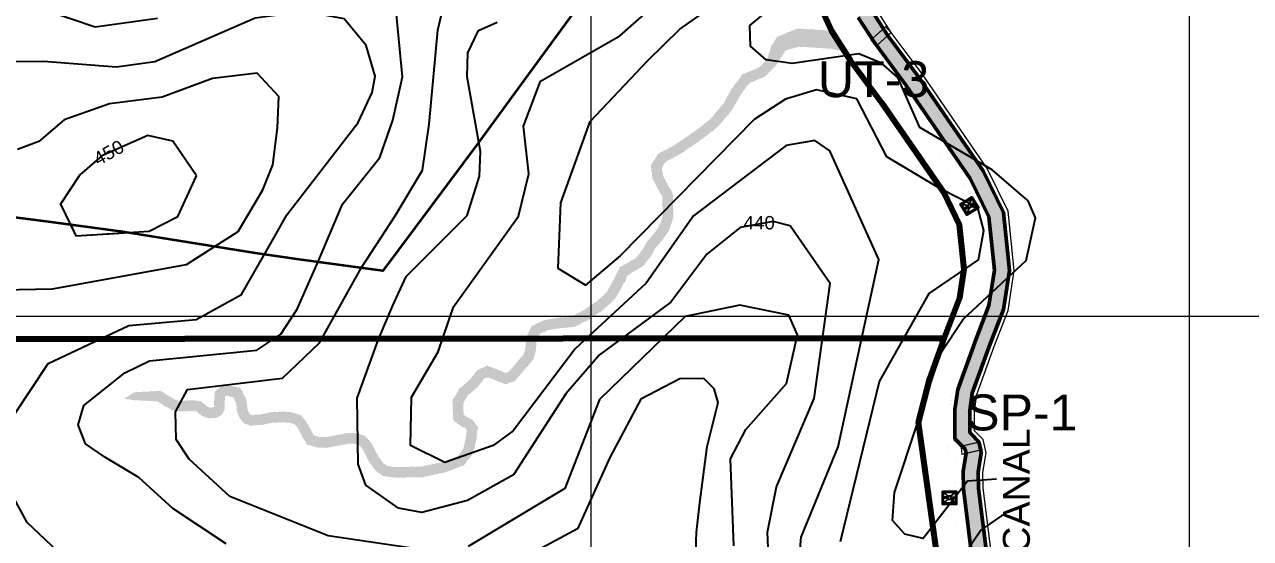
# Model space of a CAD drawing. Header units: metres. Extents: x 166708 to 226832, y 1503833 to 1555994.
# Drawn here: x 221053 to 223102, y 1551328 to 1552188 of the extents above; entities that cross this region are included whole.
import ezdxf

# ---------------------------------------------------------------- set-up
doc = ezdxf.new("R2010")
doc.units = ezdxf.units.M
doc.header["$MEASUREMENT"] = 0
for name, color, linetype in [('10 M CONTOUR', 20, 'Continuous'), ('2 M CONTOUR', 33, 'Continuous'), ('Bridges', 200, 'Continuous'), ('CART TRACK', 30, 'Continuous'), ('CONTEXT', 200, 'Continuous'), ('Details', 7, 'Continuous'), ('EXCAVATED CANAL', 160, 'Continuous'), ('FINAL STAGE -2 BOUNDARY', 1, 'Continuous'), ('GRID', 8, 'Continuous'), ('Schematic presentation CT', 6, 'Continuous'), ('UT & SP', 1, 'Continuous'), ('VILLAGE BOUNDARY', 6, 'Continuous')]:
    doc.layers.add(name, color=color, linetype=linetype)
for name, color, linetype, lineweight in [('rcc', 6, 'Continuous', 30), ('Revised Grid', 7, 'Continuous', 0), ('STREAM', 140, 'Continuous', 0), ('UUL', 5, 'Continuous', 30)]:
    doc.layers.add(name, color=color, linetype=linetype, lineweight=lineweight)
doc.styles.get("Standard").update_dxf_attribs({"font": 'arial.ttf'})

msp = doc.modelspace()

# ---------------------------------------------------------------- hatches: boundary and pattern name
at = {"layer": 'EXCAVATED CANAL'}
h = msp.add_hatch(dxfattribs=at)
h.set_pattern_fill('DOTS', color=256, scale=50)
h.paths.add_polyline_path([(221704.53346, 1554781.37136), (221725.70384, 1554763.98381), (221771.63632, 1554658.70613), (221826.5205, 1554604.38028), (221890.0027, 1554543.27134), (221937.39261, 1554495.49094), (221948.88336, 1554474.24686), (221970.70035, 1554401.03253), (221985.36422, 1554342.00008), (221990.67451, 1554292.99485), (221921.92137, 1554210.31703), (221883.71268, 1554172.10833), (221834.54577, 1554146.23101), (221786.45775, 1554139.49869), (221712.91946, 1554113.07086), (221639.95666, 1554026.1593), (221578.56125, 1553948.63018), (221543.68301, 1553881.20668), (221550.23352, 1553816.85583), (221575.08402, 1553729.87906), (221619.59817, 1553599.508), (221627.39309, 1553553.51211), (221647.4646, 1553471.1133), (221685.09982, 1553402.20103), (221702.58807, 1553385.01121), (221718.17658, 1553368.43683), (221759.54112, 1553305.20912), (221793.27263, 1553269.05624), (221866.82555, 1553193.42523), (221898.3501, 1553155.13594), (221955.5714, 1553087.862), (222027.2249, 1553011.85571), (222080.10758, 1552952.93181), (222103.65979, 1552922.86369), (222162.47192, 1552843.17822), (222212.5312, 1552774.34678), (222285.03582, 1552689.83225), (222319.07404, 1552649.18557), (222332.53624, 1552622.75117), (222345.12992, 1552593.34391), (222359.04079, 1552555.95284), (222367.97902, 1552534.47426), (222389.40721, 1552422.69313), (222416.80526, 1552265.31843), (222446.73925, 1552199.63299), (222474.74174, 1552155.69345), (222526.81525, 1552085.86279), (222633.79562, 1551930.22278), (222664.87743, 1551866.33042), (222674.24542, 1551777.22657), (222665.14096, 1551717.80424), (222643.79382, 1551662.34148), (222612.91298, 1551577.50254), (222607.94722, 1551544.24774), (222608.40437, 1551495.05269), (222625.33605, 1551477.65892), (222626.82779, 1551470.81046), (222621.95526, 1551441.0158), (222622.57182, 1551410.80408), (222638.83936, 1551280.42277), (222646.08756, 1551144.82348), (222650.1895, 1551107.93587), (222664.30104, 1550783.80688), (222658.52527, 1550677.38006), (222648.65112, 1550640.61193), (222629.69541, 1550607.38419), (222586.28258, 1550552.55389), (222533.19927, 1550497.56055), (222459.60776, 1550428.20991), (222362.96761, 1550330.7003), (222312.29279, 1550273.46321), (222247.3296, 1550206.76979), (222156.90659, 1550110.96624), (222083.72082, 1550040.04653), (222009.13483, 1549958.36187), (221838.15016, 1549793.08798), (221733.27227, 1549688.8542), (221661.28159, 1549610.8484), (221593.31545, 1549539.56999), (221535.95942, 1549481.27421), (221507.78663, 1549440.54232), (221485.4895, 1549390.60671), (221459.00626, 1549318.15059), (221440.39851, 1549225.04977), (221427.01354, 1549141.9502), (221412.07609, 1549050.02033), (221410.31993, 1548979.32654), (221425.02995, 1548904.66383), (221445.03703, 1548833.81611), (221473.60683, 1548779.04371), (221521.07935, 1548733.39387), (221571.56598, 1548707.37358), (221659.57746, 1548674.19485), (221747.94002, 1548647.75868), (221835.20829, 1548619.33927), (221961.46603, 1548577.74813), (222075.26938, 1548543.61901), (222176.42545, 1548502.03121), (222306.01896, 1548445.2794), (222451.07475, 1548392.73951), (222529.20241, 1548380.92646), (222609.75369, 1548370.89025), (222662.71037, 1548354.02838), (222700.70937, 1548322.06838), (222774.39862, 1548250.31833), (222878.66911, 1548149.98709), (222941.71972, 1548088.3939), (222984.3082, 1548036.30151), (223007.86016, 1547997.90682), (223025.09814, 1547930.0577), (223034.22049, 1547840.83472), (223056.65084, 1547753.06049), (223115.22825, 1547655.92494), (223190.37534, 1547595.86988), (223348.77283, 1547525.45937), (223480.49762, 1547497.07067), (223485.76458, 1547521.50956), (223356.56614, 1547549.35379), (223203.46978, 1547617.40785), (223134.32806, 1547672.66362), (223079.96081, 1547762.81769), (223058.90194, 1547845.22508), (223049.78137, 1547934.43065), (223031.15549, 1548007.74256), (223004.73381, 1548050.81552), (222960.18963, 1548105.30004), (222896.0713, 1548167.93626), (222791.78603, 1548268.28172), (222717.49773, 1548340.61506), (222675.01312, 1548376.34779), (222615.13726, 1548395.41279), (222532.61725, 1548405.69429), (222457.26055, 1548417.08837), (222315.30005, 1548468.50713), (222186.19405, 1548525.04544), (222083.63349, 1548567.21067), (221968.96904, 1548601.59803), (221842.98989, 1548643.0974), (221755.39455, 1548671.62332), (221667.57938, 1548697.89572), (221581.73569, 1548730.25723), (221535.77681, 1548753.94397), (221493.88196, 1548794.23029), (221468.39534, 1548843.09178), (221449.36332, 1548910.48669), (221435.38059, 1548981.45795), (221437.02602, 1549047.69432), (221451.69268, 1549137.95762), (221465.0057, 1549220.61055), (221483.14546, 1549311.36984), (221508.6717, 1549381.20769), (221529.66797, 1549428.22996), (221555.29319, 1549465.2786), (221611.27344, 1549522.17606), (221679.51523, 1549593.74355), (221751.27813, 1549671.50253), (221855.65004, 1549775.23345), (222027.07057, 1549940.92864), (222101.66717, 1550022.62492), (222174.70463, 1550093.40091), (222265.37536, 1550189.46692), (222330.61643, 1550256.44563), (222381.21942, 1550313.60159), (222477.064, 1550410.30846), (222550.77558, 1550479.77226), (222605.12154, 1550536.07367), (222650.47162, 1550593.35071), (222671.96088, 1550631.01956), (222683.34704, 1550673.41789), (222689.33055, 1550783.67288), (222675.12927, 1551109.86324), (222671.01365, 1551146.87387), (222663.75651, 1551282.64037), (222647.54014, 1551412.61159), (222646.99673, 1551439.23868), (222652.26886, 1551471.47678), (222648.24056, 1551489.97034), (222633.31015, 1551505.30823), (222632.96448, 1551542.50703), (222637.26678, 1551571.3188), (222667.20759, 1551653.57521), (222689.44326, 1551711.34648), (222699.44586, 1551776.63068), (222689.28089, 1551873.31495), (222655.45803, 1551942.84189), (222547.14461, 1552100.42128), (222495.33133, 1552169.90296), (222468.76255, 1552211.59285), (222440.88461, 1552272.76659), (222414.00023, 1552427.19076), (222392.04795, 1552541.70588), (222382.30534, 1552565.11736), (222368.34968, 1552602.62883), (222355.1906, 1552633.35634), (222340.0634, 1552663.06014), (222304.10717, 1552705.99721), (222232.15917, 1552789.86292), (222182.63874, 1552857.95343), (222123.56179, 1552937.99772), (222099.27243, 1552969.00693), (222045.62595, 1553028.78188), (221974.20056, 1553104.54621), (221917.52298, 1553171.1809), (221885.46857, 1553210.11376), (221811.1625, 1553286.51997), (221779.38036, 1553320.73268), (221737.97311, 1553384.02568), (221720.53486, 1553402.5668), (221705.34705, 1553417.49542), (221671.07268, 1553480.25379), (221651.99181, 1553558.58579), (221644.00729, 1553605.70046), (221599.04396, 1553737.38706), (221574.97976, 1553821.61174), (221569.41156, 1553876.3126), (221599.74271, 1553934.94607), (221659.41172, 1554010.29512), (221727.7863, 1554091.74131), (221792.50621, 1554115.00002), (221842.36191, 1554121.97982), (221898.77069, 1554151.66866), (221940.48454, 1554193.3825), (222016.73049, 1554287.25096), (222010.31772, 1554346.4303), (221995.09948, 1554407.69445), (221972.36871, 1554483.9753), (221957.90436, 1554510.71696), (221907.74938, 1554561.28521), (221844.18323, 1554622.47496), (221792.87209, 1554673.26412), (221746.44907, 1554779.66613), (221717.34626, 1554803.5687), (221684.81022, 1554815.79317), (221656.39073, 1554822.18699), (221650.84071, 1554797.51807), (221677.55401, 1554791.5081)])
at = {"layer": 'STREAM'}
h = msp.add_hatch(dxfattribs=at)
h.set_pattern_fill('DOTS', color=256, scale=50)
h.paths.add_polyline_path([(221677.55401, 1554791.5081), (221704.53346, 1554781.37136), (221725.70384, 1554763.98381), (221771.63632, 1554658.70613), (221826.5205, 1554604.38028), (221890.0027, 1554543.27134), (221937.39261, 1554495.49094), (221948.88336, 1554474.24686), (221970.70035, 1554401.03253), (221985.36422, 1554342.00008), (221990.67451, 1554292.99485), (221921.92137, 1554210.31703), (221883.71268, 1554172.10833), (221834.54577, 1554146.23101), (221786.45775, 1554139.49869), (221712.91946, 1554113.07086), (221639.95666, 1554026.1593), (221578.56125, 1553948.63018), (221543.68301, 1553881.20668), (221550.23352, 1553816.85583), (221575.08402, 1553729.87906), (221619.59817, 1553599.508), (221627.39309, 1553553.51211), (221647.4646, 1553471.1133), (221685.09982, 1553402.20103), (221702.58807, 1553385.01121), (221718.17658, 1553368.43683), (221759.54112, 1553305.20912), (221793.27263, 1553269.05624), (221866.82555, 1553193.42523), (221898.3501, 1553155.13594), (221955.5714, 1553087.862), (222027.2249, 1553011.85571), (222080.10758, 1552952.93181), (222103.65979, 1552922.86369), (222162.47192, 1552843.17822), (222212.5312, 1552774.34678), (222285.03582, 1552689.83225), (222319.07404, 1552649.18557), (222332.53624, 1552622.75117), (222345.12992, 1552593.34391), (222359.04079, 1552555.95284), (222367.97902, 1552534.47426), (222389.40721, 1552422.69313), (222416.80526, 1552265.31843), (222446.73925, 1552199.63299), (222474.74174, 1552155.69345), (222526.81525, 1552085.86279), (222633.79562, 1551930.22278), (222664.87743, 1551866.33042), (222674.24542, 1551777.22657), (222665.14096, 1551717.80424), (222643.79382, 1551662.34148), (222612.91298, 1551577.50254), (222607.94722, 1551544.24774), (222608.40437, 1551495.05269), (222625.33605, 1551477.65892), (222626.82779, 1551470.81046), (222621.95526, 1551441.0158), (222622.57182, 1551410.80408), (222638.83936, 1551280.42277), (222646.08756, 1551144.82348), (222650.1895, 1551107.93587), (222664.30104, 1550783.80688), (222658.52527, 1550677.38006), (222648.65112, 1550640.61193), (222629.69541, 1550607.38419), (222586.28258, 1550552.55389), (222533.19927, 1550497.56055), (222459.60776, 1550428.20991), (222362.96761, 1550330.7003), (222312.29279, 1550273.46321), (222247.3296, 1550206.76979), (222156.90659, 1550110.96624), (222083.72082, 1550040.04653), (222009.13483, 1549958.36187), (221838.15016, 1549793.08798), (221733.27227, 1549688.8542), (221661.28159, 1549610.8484), (221593.31545, 1549539.56999), (221535.95942, 1549481.27421), (221507.78663, 1549440.54232), (221485.4895, 1549390.60671), (221459.00626, 1549318.15059), (221440.39851, 1549225.04977), (221427.01354, 1549141.9502), (221412.07609, 1549050.02033), (221410.31993, 1548979.32654), (221425.02995, 1548904.66383), (221445.03703, 1548833.81611), (221473.60683, 1548779.04371), (221521.07935, 1548733.39387), (221571.56598, 1548707.37358), (221659.57746, 1548674.19485), (221747.94002, 1548647.75868), (221835.20829, 1548619.33927), (221961.46603, 1548577.74813), (222075.26938, 1548543.61901), (222176.42545, 1548502.03121), (222306.01896, 1548445.2794), (222451.07475, 1548392.73951), (222529.20241, 1548380.92646), (222609.75369, 1548370.89025), (222662.71037, 1548354.02838), (222700.70937, 1548322.06838), (222774.39862, 1548250.31833), (222878.66911, 1548149.98709), (222941.71972, 1548088.3939), (222984.3082, 1548036.30151), (223007.86016, 1547997.90682), (223025.09814, 1547930.0577), (223034.22049, 1547840.83472), (223056.65084, 1547753.06049), (223115.22825, 1547655.92494), (223190.37534, 1547595.86988), (223348.77283, 1547525.45937), (223480.49762, 1547497.07067), (223485.76458, 1547521.50956), (223356.56614, 1547549.35379), (223203.46978, 1547617.40785), (223134.32806, 1547672.66362), (223079.96081, 1547762.81769), (223058.90194, 1547845.22508), (223049.78137, 1547934.43065), (223031.15549, 1548007.74256), (223004.73381, 1548050.81552), (222960.18963, 1548105.30004), (222896.0713, 1548167.93626), (222791.78603, 1548268.28172), (222717.49773, 1548340.61506), (222675.01312, 1548376.34779), (222615.13726, 1548395.41279), (222532.61725, 1548405.69429), (222457.26055, 1548417.08837), (222315.30005, 1548468.50713), (222186.19405, 1548525.04544), (222083.63349, 1548567.21067), (221968.96904, 1548601.59803), (221842.98989, 1548643.0974), (221755.39455, 1548671.62332), (221667.57938, 1548697.89572), (221581.73569, 1548730.25723), (221535.77681, 1548753.94397), (221493.88196, 1548794.23029), (221468.39534, 1548843.09178), (221449.36332, 1548910.48669), (221435.38059, 1548981.45795), (221437.02602, 1549047.69432), (221451.69268, 1549137.95762), (221465.0057, 1549220.61055), (221483.14546, 1549311.36984), (221508.6717, 1549381.20769), (221529.66797, 1549428.22996), (221555.29319, 1549465.2786), (221611.27344, 1549522.17606), (221679.51523, 1549593.74355), (221751.27813, 1549671.50253), (221855.65004, 1549775.23345), (222027.07057, 1549940.92864), (222101.66717, 1550022.62492), (222174.70463, 1550093.40091), (222265.37536, 1550189.46692), (222330.61643, 1550256.44563), (222381.21942, 1550313.60159), (222477.064, 1550410.30846), (222550.77558, 1550479.77226), (222605.12154, 1550536.07367), (222650.47162, 1550593.35071), (222671.96088, 1550631.01956), (222683.34704, 1550673.41789), (222689.33055, 1550783.67288), (222675.12927, 1551109.86324), (222671.01365, 1551146.87387), (222663.75651, 1551282.64037), (222647.54014, 1551412.61159), (222646.99673, 1551439.23868), (222652.26886, 1551471.47678), (222648.24056, 1551489.97034), (222633.31015, 1551505.30823), (222632.96448, 1551542.50703), (222637.26678, 1551571.3188), (222667.20759, 1551653.57521), (222689.44326, 1551711.34648), (222699.44586, 1551776.63068), (222689.28089, 1551873.31495), (222655.45803, 1551942.84189), (222547.14461, 1552100.42128), (222495.33133, 1552169.90296), (222468.76255, 1552211.59285), (222440.88461, 1552272.76659), (222414.00023, 1552427.19076), (222392.04795, 1552541.70588), (222382.30534, 1552565.11736), (222368.34968, 1552602.62883), (222355.1906, 1552633.35634), (222340.0634, 1552663.06014), (222304.10717, 1552705.99721), (222232.15917, 1552789.86292), (222182.63874, 1552857.95343), (222123.56179, 1552937.99772), (222099.27243, 1552969.00693), (222045.62595, 1553028.78188), (221974.20056, 1553104.54621), (221917.52298, 1553171.1809), (221885.46857, 1553210.11376), (221811.1625, 1553286.51997), (221779.38036, 1553320.73268), (221737.97311, 1553384.02568), (221720.53486, 1553402.5668), (221705.34705, 1553417.49542), (221671.07268, 1553480.25379), (221651.99181, 1553558.58579), (221644.00729, 1553605.70046), (221599.04396, 1553737.38706), (221574.97976, 1553821.61174), (221569.41156, 1553876.3126), (221599.74271, 1553934.94607), (221659.41172, 1554010.29512), (221727.7863, 1554091.74131), (221792.50621, 1554115.00002), (221842.36191, 1554121.97982), (221898.77069, 1554151.66866), (221940.48454, 1554193.3825), (222016.73049, 1554287.25096), (222010.31772, 1554346.4303), (221995.09948, 1554407.69445), (221972.36871, 1554483.9753), (221957.90436, 1554510.71696), (221907.74938, 1554561.28521), (221844.18323, 1554622.47496), (221792.87209, 1554673.26412), (221746.44907, 1554779.66613), (221717.34626, 1554803.5687), (221684.81022, 1554815.79317), (221656.39073, 1554822.18699), (221650.84071, 1554797.51807)])
h = msp.add_hatch(color=256, dxfattribs=at)
h.dxf.hatch_style = 1
h.paths.add_polyline_path([(222413.60184, 1552159.02926), (222402.06926, 1552177.17035), (222370.58332, 1552179.33986), (222344.75889, 1552180.81422), (222311.06979, 1552167.10883), (222301.14157, 1552150.69076), (222294.25913, 1552128.93436), (222280.10941, 1552115.28478), (222253.60539, 1552104.56661), (222235.56392, 1552080.77344), (222221.79638, 1552055.65538), (222199.91862, 1552029.87409), (222175.28167, 1552010.41119), (222138.13743, 1551985.08166), (222112.03546, 1551971.49217), (222100.06706, 1551951.6449), (222102.86031, 1551930.71324), (222109.66576, 1551916.5481), (222119.17044, 1551900.38455), (222119.98962, 1551867.88825), (222114.21491, 1551850.72114), (222105.31822, 1551838.27698), (222093.32586, 1551824.58386), (222085.6134, 1551810.13732), (222074.62585, 1551796.85835), (222048.00136, 1551781.51213), (222035.84686, 1551757.03078), (222026.05675, 1551739.75042), (222009.97902, 1551724.97223), (222000, 1551718.16733), (222000, 1551700), (222004.67165, 1551700), (222020.97543, 1551711.1179), (222040.03827, 1551728.63992), (222051.43384, 1551748.75402), (222061.43132, 1551768.89074), (222086.19066, 1551783.1619), (222100.33879, 1551800.26058), (222107.93345, 1551814.48647), (222119.16316, 1551827.30878), (222130.09675, 1551842.60202), (222137.70416, 1551865.2174), (222136.69141, 1551905.39221), (222125.24747, 1551924.85366), (222119.97605, 1551935.8258), (222118.37294, 1551947.83893), (222124.58155, 1551958.13471), (222147.21223, 1551969.91694), (222185.73207, 1551996.18452), (222212.23309, 1552017.12001), (222236.406, 1552045.60596), (222250.40812, 1552071.15202), (222264.72571, 1552090.0341), (222289.8951, 1552100.21256), (222308.37437, 1552118.03863), (222325.37716, 1552144.39846), (222348.13155, 1552150.49779), (222368.69244, 1552149.32393), (222403.58367, 1552146.91979), (222415.69295, 1552144.47321)])
h.paths.add_polyline_path([(222000, 1551718.16733), (221988.28972, 1551710.18184), (221968.8068, 1551700), (222000, 1551700)])
h.paths.add_polyline_path([(221997.37585, 1551695.02484), (222000, 1551696.81431), (222000, 1551700), (221968.8068, 1551700), (221967.5409, 1551699.33844), (221946.44999, 1551697.59615), (221922.07543, 1551693.53739), (221900.55818, 1551683.30035), (221891.28873, 1551663.36709), (221891.25917, 1551662.68789), (221910.43707, 1551662.70594), (221913.87536, 1551670.09972), (221927.41717, 1551676.54237), (221948.62876, 1551680.07444), (221972.54947, 1551682.05049)])
h.paths.add_polyline_path([(221908.09674, 1551643.82902), (221908.76144, 1551659.10261), (221910.43707, 1551662.70594), (221891.25917, 1551662.68789), (221890.55088, 1551646.41284), (221888.05612, 1551636.59868), (221878.79172, 1551625.86168), (221862.51422, 1551606.90427), (221857.4532, 1551605.12766), (221841.24748, 1551611.54824), (221826.34459, 1551617.27507), (221809.91693, 1551609.4255), (221796.61504, 1551592.61762), (221780.1737, 1551579.05105), (221768.50301, 1551558.69178), (221769.86141, 1551526.36862), (221782.55096, 1551516.50799), (221789.75586, 1551513.21792), (221792.54646, 1551509.52631), (221790.52412, 1551494.98489), (221786.39118, 1551477.83098), (221776.93553, 1551465.64918), (221752.50325, 1551456.30699), (221715.6881, 1551448.39851), (221672.94813, 1551447.72602), (221659.53451, 1551449.64055), (221653.99372, 1551453.19926), (221644.21692, 1551465.55289), (221633.33306, 1551487.66345), (221622.04751, 1551500.01283), (221607.2902, 1551504.54944), (221593.31678, 1551504.54944), (221586.4986, 1551503.28207, 0.0084128036), (221595.39678, 1551486.90783), (221604.63977, 1551486.90783), (221612.26806, 1551484.56279), (221618.615, 1551477.61756), (221629.21821, 1551456.07713), (221641.98535, 1551439.945), (221653.23569, 1551432.71918), (221671.83365, 1551430.0647), (221717.69867, 1551430.78636), (221757.53584, 1551439.34401), (221787.84564, 1551450.9336), (221802.6534, 1551470.01057), (221807.87809, 1551491.69581), (221811.02658, 1551514.3347), (221801.14008, 1551527.41332), (221791.75083, 1551531.70085), (221787.14405, 1551535.28062), (221786.34306, 1551554.34013), (221793.88063, 1551567.48926), (221809.28693, 1551580.20176), (221821.21269, 1551595.27081), (221827.10178, 1551598.08477), (221834.83423, 1551595.11337), (221857.08015, 1551586.29972), (221872.81874, 1551591.82454), (221892.16244, 1551614.35297), (221904.12947, 1551628.22219)])
h.paths.add_polyline_path([(221586.4986, 1551503.28207), (221576.7269, 1551501.4657), (221559.68397, 1551498.12698), (221546.26886, 1551497.8418), (221537.39832, 1551500.46029), (221534.0892, 1551505.41944), (221524.60832, 1551522.90692), (221515.76734, 1551534.27939), (221498.42268, 1551539.53064), (221483.32075, 1551540.36886), (221463.86823, 1551539.20273), (221447.66962, 1551535.68448), (221433.46169, 1551534.84949), (221430.5847, 1551535.84446), (221428.3793, 1551538.59874), (221425.94077, 1551543.65729), (221423.93991, 1551560.98277), (221413.91319, 1551579.90502), (221386.14636, 1551586.33789), (221371.13008, 1551573.83531), (221370.10742, 1551555.78785), (221370.27087, 1551548.44339), (221368.38681, 1551547.40314), (221363.20746, 1551547.19615), (221358.99744, 1551548.63242), (221347.53538, 1551558.09257), (221331.22463, 1551559.39625), (221317.52335, 1551558.30986), (221306.58583, 1551559.32855), (221280.34078, 1551574.94976), (221236.43153, 1551572.74408), (221220.54966, 1551562.03946), (221237.35366, 1551559.6138), (221274.89274, 1551557.66239), (221300.98475, 1551542.13226), (221317.40168, 1551540.60323), (221331.21903, 1551541.69884), (221340.59109, 1551540.94975), (221350.25237, 1551532.97586), (221360.62483, 1551529.43726), (221373.26085, 1551529.94224), (221383.5186, 1551535.60589), (221387.99716, 1551544.83443), (221387.76014, 1551555.48461), (221388.30971, 1551565.18314), (221390.70072, 1551567.1739), (221402.09246, 1551564.53473), (221406.79595, 1551555.65838), (221408.75704, 1551538.67721), (221413.35709, 1551529.13474), (221420.00039, 1551520.8381), (221431.00308, 1551517.03296), (221450.07374, 1551518.15372), (221466.28254, 1551521.67419), (221483.35989, 1551522.69794), (221495.33411, 1551522.03332), (221505.2839, 1551519.02093), (221509.79042, 1551513.22402), (221518.96571, 1551496.30022), (221526.27223, 1551485.35042), (221543.90329, 1551480.14593), (221561.58124, 1551480.52172), (221580.03475, 1551484.13678), (221595.35358, 1551486.98425, -0.0083731757)])

# ---------------------------------------------------------------- linework, layer by layer
at = {"layer": '10 M CONTOUR', "color": 0}
for points in [[(222298.18, 1551261.584, 440), (222295.042, 1551339.162, 440), (222310.252, 1551414.642, 440), (222372.931, 1551562.559, 440), (222399.6662, 1551754.64813, 440), (222332.655, 1551850.849, 440), (222304.607, 1551858.329, 440), (222249.344, 1551848.125, 440), (222193.882, 1551803.926, 440), (222133.19, 1551723.605, 440), (222014.347, 1551635.211, 440), (221958.229, 1551570.29, 440), (221870.293, 1551434.858, 440), (221793.502, 1551391.894, 440), (221717.108, 1551371.937, 440), (221678.522, 1551379.043, 440), (221623.954, 1551417.755, 440), (221611.116, 1551452.699, 440), (221609.068, 1551562.872, 440), (221644.43945, 1551659.85966, 440), (221668.816, 1551717.902, 440), (221691.102, 1551766.159, 440), (221792.946, 1551868.494, 440), (221813.43, 1551934.365, 440), (221815.52434, 1551975.22717, 440), (221792.94787, 1552100.25368, 440), (221794.30988, 1552140.54024, 440), (221812.12657, 1552177.731, 440), (221843.2385, 1552191.658, 440)], [(221340.63346, 1551934.70325, 450), (221301.076, 1551992.612, 450), (221259.541, 1552002.136, 450), (221182.287, 1551968.051, 450), (221145.76, 1551936.609, 450), (221113.46702, 1551887.43193, 450), (221139.233, 1551834.094, 450), (221261.342, 1551842.255, 450), (221309.546, 1551866.804, 450), (221340.63346, 1551934.70325, 450)], [(221129.26955, 1551854.71924, 450), (221139.233, 1551834.094, 450), (221238.62293, 1551840.7366, 450)]]:
    msp.add_polyline3d(points, dxfattribs=at)
at = {"layer": '2 M CONTOUR'}
for points, elevation in [([(222416.84, 1551323.502), (222482.401, 1551590.553), (222565.36028, 1551737.89046), (222647.728, 1551794.467), (222656.50868, 1551843.05759), (222646.353, 1551880.992), (222582.802, 1551913.69857), (222494.60273, 1551966.50105), (222444.501, 1552063.273), (222376.851, 1552078.728), (222325.173, 1552062.858), (222272.678, 1552028.606), (222048.923, 1551800.826), (221990.84429, 1551751.6954), (221944.94293, 1551779.65931), (221949.67064, 1551889.34487), (221998.80611, 1552025.59147), (222095.281, 1552127.33216), (222148.661, 1552180.032), (222232.70557, 1552239.27488)], 436), ([(222677.90908, 1551427.47338), (222629.377, 1551424.02), (222555.376, 1551328.472), (222524.633, 1551335.443), (222504.194, 1551358.536), (222507.556, 1551405.326), (222584.644, 1551638.719), (222622.194, 1551694.959), (222727.24, 1551793.188), (222743.222, 1551864.561), (222730.707, 1551892.731), (222670.731, 1551944.73), (222549.524, 1552015.524), (222512.97895, 1552098.92255), (222485.6366, 1552123.07412), (222447.619, 1552138.48189), (222336.40731, 1552122.29505), (222292.59101, 1552128.86867), (222266.8033, 1552151.61806), (222265.68479, 1552185.95338), (222349.36159, 1552255.40477)], 434), ([(222689.86888, 1551368.86102), (222652.097, 1551342.804), (222600.45383, 1551265.80318)], 436)]:
    msp.add_lwpolyline(points, dxfattribs=dict(at, elevation=elevation))
for points in [[(221722.789, 1551308.841, 442), (221560.689, 1551333.002, 442), (221396.58, 1551398.736, 442), (221328.58629, 1551461.18269, 442), (221306.686, 1551493.73342, 442), (221305.67843, 1551540.01647, 442), (221325.445, 1551577.499, 442), (221484.564, 1551596.182, 442), (221545.99242, 1551655.505, 442), (221616.57647, 1551781.2012, 442), (221672.78805, 1551867.837, 442), (221718.627, 1551944.184, 442), (221729.80971, 1552021.22243, 442), (221743.79502, 1552178.3048, 442), (221778.251, 1552324.501, 442)], [(222347.212, 1551285.093, 438), (222351.517, 1551330.653, 438), (222413.373, 1551481.372, 438), (222481.294, 1551794.826, 438), (222399.353, 1551976.246, 438), (222373.961, 1551993.858, 438), (222326.405, 1551985.61, 438), (222171.594, 1551867.943, 438), (222092.17, 1551755.126, 438), (221973.676, 1551645.41, 438), (221869.931, 1551508.593, 438), (221836.763, 1551483.794, 438), (221755.956, 1551455.583, 438), (221698.53653, 1551483.94343, 438), (221699.76, 1551564.354, 438), (221744.615, 1551640.187, 438), (221770.164, 1551715.466, 438), (221878.832, 1551867.455, 438), (221896.331, 1551938.077, 438), (221886.998, 1552017.95, 438), (221915.407, 1552092.924, 438), (222048.188, 1552168.523, 438), (222181.562, 1552286.356, 438)], [(221390.227, 1551319.212, 444), (221300.865, 1551378.326, 444), (221244.54412, 1551430.29747, 444), (221188.52318, 1551464.00562, 444), (221155.30874, 1551486.763, 444), (221142.90484, 1551518.63583, 444), (221152.202, 1551550.55, 444), (221221.044, 1551605.26, 444), (221262.136, 1551625.28, 444), (221441.516, 1551643.261, 444), (221481.597, 1551670.226, 444), (221508.924, 1551711.517, 444), (221544.42993, 1551792.56575, 444), (221584.84275, 1551887.2474, 444), (221646.876, 1551965.329, 444), (221668.54963, 1552027.80489, 444), (221684.857, 1552099.949, 444), (221672.584, 1552227.195, 444)], [(221037.31007, 1551536.93004, 446), (221092.672, 1551620.793, 446), (221227.76148, 1551684.2705, 446), (221339.876, 1551694.383, 446), (221415.751, 1551736.089, 446), (221470.83014, 1551832.81343, 446), (221491.745, 1551869.542, 446), (221610.972, 1552023.958, 446), (221634.385, 1552074.08, 446), (221639.112, 1552101.102, 446), (221623.97, 1552152.706, 446), (221587.466, 1552197.184, 446), (221522.12, 1552209.464, 446), (221438.514, 1552198.366, 446), (221270.93548, 1552125.23572, 446), (221206.711, 1552116.221, 446), (221084.95715, 1552125.57931, 446), (220952.193, 1552124.61445, 446)], [(221275.29558, 1552197.66057, 444), (221171.461, 1552183.3786, 444), (221093.81481, 1552209.46545, 444)], [(220871.6, 1551741.415, 448), (221099.942, 1551745.5, 448), (221324.19961, 1551786.29822, 448), (221410.15887, 1551841.75462, 448), (221451.541, 1551911.069, 448), (221468.496, 1551952.798, 448), (221476.27584, 1552014.87028, 448), (221478.43613, 1552067.29729, 448), (221442.08254, 1552106.49412, 448), (221367.65549, 1552097.24194, 448), (221283.27477, 1552066.34126, 448), (221195.26081, 1552054.86905, 448), (221119.51062, 1552028.11073, 448), (221077.22581, 1551992.07837, 448), (221041.32725, 1551978.60565, 448)], [(222238.885, 1551316.246, 442), (222233.117, 1551461.658, 442), (222258.63559, 1551510.6027, 442), (222326.788, 1551587.229, 442), (222345.43, 1551668.556, 442), (222330.552, 1551701.743, 442), (222248.961, 1551718.25866, 442), (222157.67278, 1551699.76333, 442), (222014.37537, 1551560.634, 442), (221956.403, 1551411.663, 442), (221794.773, 1551315.157, 442)], [(222173.624, 1551256.682, 444), (222176.309, 1551338.925, 444), (222181.83495, 1551388.1584, 444), (222193.92598, 1551482.15374, 444), (222212.54495, 1551555.49695, 444), (222205.91116, 1551578.70343, 444), (222188.43455, 1551595.72775, 444), (222148.23839, 1551595.29122, 444), (222083.542, 1551561.52, 444), (222031.55496, 1551463.86949, 444), (221977.703, 1551344.215, 444), (221837.7834, 1551269.30313, 444)], [(221129.702, 1551286.867, 446), (221057.46795, 1551355.02633, 446), (221027.47, 1551410.529, 446)]]:
    msp.add_polyline3d(points, dxfattribs=at)
at = {"layer": 'CART TRACK', "linetype": 'Continuous', "lineweight": 0, "ltscale": 50}
for points in [[(222665.74988, 1551282.81778), (222649.5376, 1551412.7562), (222649.00005, 1551439.09651), (222654.30414, 1551471.53008), (222650.07292, 1551490.95526), (222635.30261, 1551506.12867), (222634.96586, 1551542.36777), (222639.21509, 1551570.8241), (222669.08069, 1551652.87391), (222691.38745, 1551710.82986), (222701.46189, 1551776.58301), (222691.23317, 1551873.87371), (222657.19102, 1551943.85141), (222548.77096, 1552101.58596), (222496.9785, 1552171.03972), (222470.52441, 1552212.54964)], [(222665.74988, 1551282.81778), (222649.5376, 1551412.7562), (222649.00005, 1551439.09651), (222654.30414, 1551471.53008), (222650.07292, 1551490.95526), (222635.30261, 1551506.12867), (222634.96586, 1551542.36777), (222639.21509, 1551570.8241), (222669.08069, 1551652.87391), (222691.38745, 1551710.82986), (222701.46189, 1551776.58301), (222691.23317, 1551873.87371), (222657.19102, 1551943.85141), (222548.77096, 1552101.58596), (222496.9785, 1552171.03972), (222470.52441, 1552212.54964)], [(222671.73, 1551283.35), (222655.53, 1551413.19), (222655.01, 1551438.67), (222660.41, 1551471.69), (222655.57, 1551493.91), (222641.28, 1551508.59), (222640.97, 1551541.95), (222645.06, 1551569.34), (222674.7, 1551650.77), (222697.22, 1551709.28), (222707.51, 1551776.44), (222697.09, 1551875.55), (222662.39, 1551946.88), (222553.65, 1552105.08), (222501.92, 1552174.45), (222475.81, 1552215.42)], [(222671.73, 1551283.35), (222655.53, 1551413.19), (222655.01, 1551438.67), (222660.41, 1551471.69), (222655.57, 1551493.91), (222641.28, 1551508.59), (222640.97, 1551541.95), (222645.06, 1551569.34), (222674.7, 1551650.77), (222697.22, 1551709.28), (222707.51, 1551776.44), (222697.09, 1551875.55), (222662.39, 1551946.88), (222553.65, 1552105.08), (222501.92, 1552174.45), (222475.81, 1552215.42)]]:
    msp.add_lwpolyline(points, dxfattribs=at)
at = {"layer": 'EXCAVATED CANAL', "linetype": 'Continuous', "lineweight": 50}
for points in [[(222446.73925, 1552199.63299), (222474.74174, 1552155.69345), (222526.81525, 1552085.86279), (222633.79562, 1551930.22278), (222664.87743, 1551866.33042), (222674.24542, 1551777.22657), (222665.14096, 1551717.80424), (222643.79382, 1551662.34148), (222612.91298, 1551577.50254), (222607.94722, 1551544.24774), (222608.40437, 1551495.05269), (222625.33605, 1551477.65892), (222626.82779, 1551470.81046), (222621.95526, 1551441.0158), (222622.57182, 1551410.80408), (222638.83936, 1551280.42277)], [(222663.75651, 1551282.64037), (222647.54014, 1551412.61159), (222646.99673, 1551439.23868), (222652.26886, 1551471.47678), (222648.24056, 1551489.97034), (222633.31015, 1551505.30823), (222632.96448, 1551542.50703), (222637.26678, 1551571.3188), (222667.20759, 1551653.57521), (222689.44326, 1551711.34648), (222699.44586, 1551776.63068), (222689.28089, 1551873.31495), (222655.45803, 1551942.84189), (222547.14461, 1552100.42128), (222495.33133, 1552169.90296), (222468.76255, 1552211.59285)]]:
    msp.add_lwpolyline(points, dxfattribs=at)
at = {"layer": 'FINAL STAGE -2 BOUNDARY', "lineweight": 80}
for points in [[(220056.23902, 1551660.96054), (222585.06039, 1551663.34098), (222588.02818, 1551656.42507), (222616.67604, 1551730.85607), (222623.98424, 1551778.55466), (222616.21019, 1551852.49767), (222590.6105, 1551905.12088), (222486.29624, 1552056.88212), (222433.70224, 1552127.41074), (222402.63865, 1552176.27469), (222368.78625, 1552250.55844), (222354.0781, 1552339.91735), (222295.83902, 1552582.85237), (222117.66808, 1552448.86049), (221982.35199, 1552628.94307), (221967.31419, 1552648.59459), (222043.44679, 1552705.63801)], [(222383.14255, 1550754.00466), (222385.48636, 1550933.61752), (222585.46933, 1550931.0079), (222585.46406, 1550930.60552), (222608.44024, 1550930.25946), (222601.13722, 1551059.32664), (222581.91251, 1551274.56999), (222556.95052, 1551455.00833), (222547.61297, 1551522.50509), (222566.46706, 1551595.95741), (222588.02818, 1551656.42507), (222585.06039, 1551663.34098), (220056.23902, 1551660.96054), (219934.78115, 1551475.6331), (219822.30188, 1551527.72382), (219713.82266, 1551370.10631), (219660.79993, 1551294.63892), (219631.11709, 1551127.54621), (219611.36794, 1550963.1974), (219613.73505, 1550943.57247), (219635.28215, 1550808.00956), (219625.41351, 1550756.18853), (219623.61907, 1550746.76578)]]:
    msp.add_lwpolyline(points, dxfattribs=at)
at = {"layer": 'GRID', "linetype": 'Continuous', "lineweight": 0}
for p, q in [((222000, 1555700), (222000, 1546975.58718)), ((223000, 1555700), (223000, 1546975.58718))]:
    msp.add_line(p, q, dxfattribs=at)
at = {"layer": 'rcc', "color": 2, "lineweight": -2, "const_width": 0.009}
for points in [[(221953.27746, 1554311.76171), (221597.64819, 1554021.47443), (221609.70456, 1553498.69328), (221960.62195, 1553041.90911), (222348.08318, 1552462.5074), (222624.74902, 1551880.26689), (222590.36004, 1551395.38435), (222634.00572, 1550836.5)], [(222651.00572, 1550836.5), (222607.12874, 1551398.17913), (222640.15625, 1551887.4514), (222364.50392, 1552466.90733), (221973.64471, 1553052.8365), (221626.1253, 1553503.0932), (221611.57378, 1554011.72363), (221970.21277, 1554313.24336)]]:
    msp.add_lwpolyline(points, dxfattribs=at)
at = {"layer": 'rcc', "color": 4, "lineweight": 30, "const_width": 0.009}
for points in [[(222639.79416, 1551888.66953), (222634.68739, 1551885.51978)], [(222639.79416, 1551888.66953), (222634.68739, 1551885.51978)], [(222630.43176, 1551882.89498), (222625.32499, 1551879.74523)], [(222630.43176, 1551882.89498), (222625.32499, 1551879.74523)], [(222590.68941, 1551396.40476), (222596.68941, 1551396.40476)], [(222590.68941, 1551396.40476), (222596.68941, 1551396.40476)], [(222601.68941, 1551396.40476), (222607.68941, 1551396.40476)], [(222601.68941, 1551396.40476), (222607.68941, 1551396.40476)]]:
    msp.add_lwpolyline(points, dxfattribs=at)
at = {"layer": 'rcc', "color": 4, "lineweight": -2}
for points in [[(222633.37499, 1551887.6476), (222629.11936, 1551885.0228), (222631.74415, 1551880.76716), (222635.99979, 1551883.39196)], [(222633.37499, 1551887.6476), (222629.11936, 1551885.0228), (222631.74415, 1551880.76716), (222635.99979, 1551883.39196)], [(222596.68941, 1551393.90476), (222601.68941, 1551393.90476), (222601.68941, 1551398.90476), (222596.68941, 1551398.90476)], [(222596.68941, 1551393.90476), (222601.68941, 1551393.90476), (222601.68941, 1551398.90476), (222596.68941, 1551398.90476)]]:
    msp.add_lwpolyline(points, close=True, dxfattribs=at)
at = {"layer": 'Revised Grid', "color": 252, "linetype": 'Continuous'}
for p, q in [((222000, 1555700), (222000, 1546975.58718)), ((223000, 1555700), (223000, 1546975.58718)), ((219000, 1551700), (226560, 1551700))]:
    msp.add_line(p, q, dxfattribs=at)
at = {"layer": 'Schematic presentation CT', "color": 4}
for p, q in [((222633.35765, 1551887.67571), (222636.22329, 1551897.24522)), ((222634.20189, 1551886.30693), (222640.55353, 1551890.2245)), ((222634.67872, 1551885.53384), (222641.03036, 1551889.45141)), ((222635.15555, 1551884.76074), (222641.5072, 1551888.67831)), ((222629.13032, 1551885.06837), (222619.29267, 1551886.80273)), ((222629.97455, 1551883.69959), (222623.62291, 1551879.78202)), ((222630.45139, 1551882.92649), (222624.09974, 1551879.00892)), ((222630.92822, 1551882.1534), (222624.57657, 1551878.23582)), ((222631.77245, 1551880.78462), (222628.90682, 1551871.21511)), ((222635.99979, 1551883.39196), (222645.83744, 1551881.6576)), ((222596.68941, 1551398.90476), (222589.22678, 1551405.54528)), ((222596.68941, 1551397.29656), (222589.22678, 1551397.29656)), ((222596.68941, 1551396.38824), (222589.22678, 1551396.38824)), ((222601.65616, 1551398.90476), (222609.11878, 1551405.54528)), ((222601.65616, 1551397.29656), (222609.11878, 1551397.29656)), ((222601.65616, 1551396.38824), (222609.11878, 1551396.38824)), ((222596.68941, 1551395.47992), (222589.22678, 1551395.47992)), ((222596.68941, 1551393.87173), (222589.22678, 1551387.2312)), ((222601.65616, 1551395.47992), (222609.11878, 1551395.47992)), ((222601.65616, 1551393.87173), (222609.11878, 1551387.2312))]:
    msp.add_line(p, q, dxfattribs=at)
for points in [[(222648.32907, 1551881.06702), (222628.31624, 1551868.72348), (222616.80104, 1551887.39331), (222636.81387, 1551899.73685)], [(222645.83744, 1551881.6576), (222628.90682, 1551871.21511), (222619.29267, 1551886.80273), (222636.22329, 1551897.24522)], [(222587.41612, 1551407.35595), (222610.92944, 1551407.35595), (222610.92944, 1551385.42054), (222587.41612, 1551385.42054)], [(222589.22678, 1551405.54528), (222609.11878, 1551405.54528), (222609.11878, 1551387.2312), (222589.22678, 1551387.2312)]]:
    msp.add_lwpolyline(points, close=True, dxfattribs=at)
at = {"layer": 'STREAM'}
for points in [[(222446.73925, 1552199.63299), (222474.74174, 1552155.69345), (222526.81525, 1552085.86279), (222633.79562, 1551930.22278), (222664.87743, 1551866.33042), (222674.24542, 1551777.22657), (222665.14096, 1551717.80424), (222643.79382, 1551662.34148), (222612.91298, 1551577.50254), (222607.94722, 1551544.24774), (222608.40437, 1551495.05269), (222625.33605, 1551477.65892), (222626.82779, 1551470.81046), (222621.95526, 1551441.0158), (222622.57182, 1551410.80408), (222638.83936, 1551280.42277)], [(222663.75651, 1551282.64037), (222647.54014, 1551412.61159), (222646.99673, 1551439.23868), (222652.26886, 1551471.47678), (222648.24056, 1551489.97034), (222633.31015, 1551505.30823), (222632.96448, 1551542.50703), (222637.26678, 1551571.3188), (222667.20759, 1551653.57521), (222689.44326, 1551711.34648), (222699.44586, 1551776.63068), (222689.28089, 1551873.31495), (222655.45803, 1551942.84189), (222547.14461, 1552100.42128), (222495.33133, 1552169.90296), (222468.76255, 1552211.59285)]]:
    msp.add_lwpolyline(points, dxfattribs=at)
at = {"layer": 'UT & SP', "linetype": 'Continuous', "const_width": 2, "elevation": 1413.41864}
msp.add_lwpolyline([(222468, 1552162), (222476, 1552151), (222501.47028, 1552174.08971), (222492.52972, 1552183.91029), (222468, 1552162)], dxfattribs=at)
at = {"layer": 'UT & SP', "color": 0, "linetype": 'Continuous', "const_width": 2, "elevation": 1421.29265}
msp.add_lwpolyline([(222618.50559, 1551482.55557), (222620.18106, 1551469.05769), (222653.64534, 1551476.9325), (222650.57591, 1551489.85364), (222618.50559, 1551482.55557)], dxfattribs=at)
at = {"layer": 'UUL', "const_width": 0.019}
msp.add_lwpolyline([(222411.08496, 1552176.54913), (222415.69295, 1552144.47321), (222403.58367, 1552146.91979), (222368.69244, 1552149.32393), (222348.13155, 1552150.49779), (222325.37716, 1552144.39846), (222308.37437, 1552118.03863), (222289.8951, 1552100.21256), (222264.72571, 1552090.0341), (222250.40812, 1552071.15202), (222236.406, 1552045.60596), (222212.23309, 1552017.12001), (222185.73207, 1551996.18452), (222147.21223, 1551969.91694), (222124.58155, 1551958.13471), (222118.37294, 1551947.83893), (222119.97605, 1551935.8258), (222125.24747, 1551924.85366), (222136.69141, 1551905.39221), (222137.70416, 1551865.2174), (222130.09675, 1551842.60202), (222119.16316, 1551827.30878), (222107.93345, 1551814.48647), (222100.33879, 1551800.26058), (222086.19066, 1551783.1619), (222061.43132, 1551768.89074), (222051.43384, 1551748.75402), (222040.03827, 1551728.63992), (222020.97543, 1551711.1179), (221997.37585, 1551695.02484), (221972.54947, 1551682.05049), (221948.62876, 1551680.07444), (221927.41717, 1551676.54237), (221913.87536, 1551670.09972), (221908.76144, 1551659.10261), (221908.09674, 1551643.82902), (221904.12947, 1551628.22219), (221892.16244, 1551614.35297), (221872.81874, 1551591.82454), (221857.08015, 1551586.29972), (221834.83423, 1551595.11337), (221827.10178, 1551598.08477), (221821.21269, 1551595.27081), (221809.28693, 1551580.20176), (221793.88063, 1551567.48926), (221786.34306, 1551554.34013), (221787.14405, 1551535.28062), (221791.75083, 1551531.70085), (221801.14008, 1551527.41332), (221811.02658, 1551514.3347), (221807.87809, 1551491.69581), (221802.6534, 1551470.01057), (221787.84564, 1551450.9336), (221757.53584, 1551439.34401), (221717.69867, 1551430.78636), (221671.83365, 1551430.0647), (221653.23569, 1551432.71918), (221641.98535, 1551439.945), (221629.21821, 1551456.07713), (221618.615, 1551477.61756), (221612.26806, 1551484.56279), (221604.63977, 1551486.90783), (221594.94248, 1551486.90783), (221580.03475, 1551484.13678), (221561.58124, 1551480.52172), (221543.90329, 1551480.14593), (221526.27223, 1551485.35042), (221518.96571, 1551496.30022), (221509.79042, 1551513.22402), (221505.2839, 1551519.02093), (221495.33411, 1551522.03332), (221483.35989, 1551522.69794), (221466.28254, 1551521.67419), (221450.07374, 1551518.15372), (221431.00308, 1551517.03296), (221420.00039, 1551520.8381), (221413.35709, 1551529.13474), (221408.75704, 1551538.67721), (221406.79595, 1551555.65838), (221402.09246, 1551564.53473), (221390.70072, 1551567.1739), (221388.30971, 1551565.18314), (221387.76014, 1551555.48461), (221387.99716, 1551544.83443), (221383.5186, 1551535.60589), (221373.26085, 1551529.94224), (221360.62483, 1551529.43726), (221350.25237, 1551532.97586), (221340.59109, 1551540.94975), (221331.21903, 1551541.69884), (221317.40168, 1551540.60323), (221300.98475, 1551542.13226), (221274.89274, 1551557.66239), (221237.35366, 1551559.6138), (221220.54966, 1551562.03946), (221236.43153, 1551572.74408), (221280.34078, 1551574.94976), (221306.58583, 1551559.32855), (221317.52335, 1551558.30986), (221331.22463, 1551559.39625), (221347.53538, 1551558.09257), (221358.99744, 1551548.63242), (221363.20746, 1551547.19615), (221368.38681, 1551547.40314), (221370.09115, 1551548.34416), (221370.2651, 1551548.70261), (221370.10742, 1551555.78785), (221371.13008, 1551573.83531), (221386.14636, 1551586.33789), (221413.91319, 1551579.90502), (221423.93991, 1551560.98277), (221425.94077, 1551543.65729), (221428.3793, 1551538.59874), (221430.5847, 1551535.84446), (221433.46169, 1551534.84949), (221447.66962, 1551535.68448), (221463.86823, 1551539.20273), (221483.32075, 1551540.36886), (221498.42268, 1551539.53064), (221515.76734, 1551534.27939), (221524.60832, 1551522.90692), (221534.0892, 1551505.41944), (221537.39832, 1551500.46029), (221546.26886, 1551497.8418), (221559.68397, 1551498.12698), (221576.7269, 1551501.4657), (221593.31678, 1551504.54944), (221607.2902, 1551504.54944), (221622.04751, 1551500.01283), (221633.33306, 1551487.66345), (221644.21692, 1551465.55289), (221653.99372, 1551453.19926), (221659.53451, 1551449.64055), (221672.94813, 1551447.72602), (221715.6881, 1551448.39851), (221752.50325, 1551456.30699), (221776.93553, 1551465.64918), (221786.39118, 1551477.83098), (221790.52412, 1551494.98489), (221792.54646, 1551509.52631), (221789.75586, 1551513.21792), (221782.55096, 1551516.50799), (221769.86141, 1551526.36862), (221768.50301, 1551558.69178), (221780.1737, 1551579.05105), (221796.61504, 1551592.61762), (221809.91693, 1551609.4255), (221826.34459, 1551617.27507), (221841.24748, 1551611.54824), (221857.4532, 1551605.12766), (221862.51422, 1551606.90427), (221878.79172, 1551625.86168), (221888.05612, 1551636.59868), (221890.55088, 1551646.41284), (221891.28873, 1551663.36709), (221900.55818, 1551683.30035), (221922.07543, 1551693.53739), (221946.44999, 1551697.59615), (221967.5409, 1551699.33844), (221988.28972, 1551710.18184), (222009.97902, 1551724.97223), (222026.05675, 1551739.75042), (222035.84686, 1551757.03078), (222048.00136, 1551781.51213), (222074.62585, 1551796.85835), (222085.6134, 1551810.13732), (222093.32586, 1551824.58386), (222105.31822, 1551838.27698), (222114.21491, 1551850.72114), (222119.98962, 1551867.88825), (222119.17044, 1551900.38455), (222109.66576, 1551916.5481), (222102.86031, 1551930.71324), (222100.06706, 1551951.6449), (222112.03546, 1551971.49217), (222138.13743, 1551985.08166), (222175.28167, 1552010.41119), (222199.91862, 1552029.87409), (222221.79638, 1552055.65538), (222235.56392, 1552080.77344), (222253.60539, 1552104.56661), (222280.10941, 1552115.28478), (222294.25913, 1552128.93436), (222301.14157, 1552150.69076), (222311.06979, 1552167.10883), (222344.75889, 1552180.81422), (222370.58332, 1552179.33986)], close=True, dxfattribs=at)
at = {"layer": 'VILLAGE BOUNDARY', "lineweight": 35, "elevation": 1469.86579}
msp.add_lwpolyline([(222907.50193, 1552468.5691), (222732.5, 1552432.5), (222557.5, 1552397), (222495, 1552383), (222433.87973, 1552370.26454), (222381.74043, 1552363.84343), (222146.5, 1552336), (222109, 1552331), (221979, 1552219), (221898.5, 1552108.5), (221812.5, 1551991), (221651.88174, 1551775.6399), (221512.5, 1551795), (221439.5, 1551805.5), (221217.54827, 1551840.85748), (221098, 1551857), (220915.98224, 1551880.85507), (220703.68073, 1551906.49695)], dxfattribs=at)

# ---------------------------------------------------------------- texts
at = {"layer": 'Bridges', "color": 0}
for s, p in [('UT-3', (222379.18325, 1552066.2254, -1414.99344)), ('SP-1', (222626.9233, 1551509.03953, -1402.51154))]:
    msp.add_text(s, height=60, dxfattribs=at).set_placement(p)
at = {"layer": 'CONTEXT', "linetype": 'Continuous'}
msp.add_text('450', height=22.5, rotation=29.06745322, dxfattribs=at).set_placement((221176.37592, 1551950.85453))
msp.add_text('440', height=22.5, dxfattribs=at).set_placement((222254.88814, 1551845.02558, 440))
at = {"layer": 'Details', "color": 0, "linetype": 'Continuous', "extrusion": (-0.005899, 0.012602, 0.999903)}
msp.add_text('Phase -1 250 MW Solar Project', height=125, rotation=116.16422465, dxfattribs=at).set_placement((223666.72124, 1551309.25998, 18232.97876))
at = {"layer": 'Details', "color": 0, "linetype": 'Continuous'}
msp.add_text('HNSS CANAL', height=45, rotation=90, dxfattribs=at).set_placement((222733.44456, 1551110.80259))

doc.saveas('drawing.dxf')
